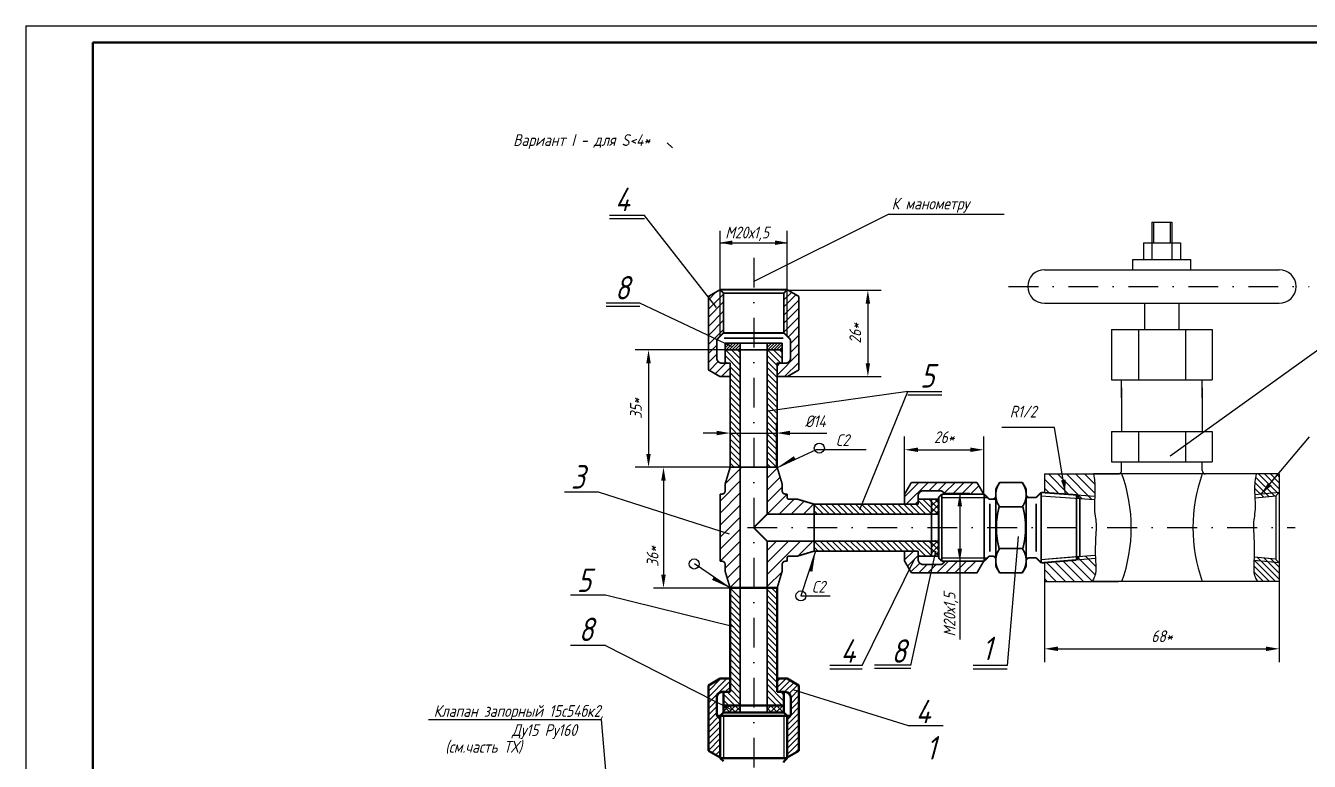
# Model space of a CAD drawing. Header units: inches. Extents: x 0 to 1949, y 0 to 841.
# Drawn here: x 0 to 382.6, y 621.8 to 841 of the extents above; entities that cross this region are included whole.
import ezdxf
from ezdxf.enums import TextEntityAlignment as Align

# ---------------------------------------------------------------- set-up
doc = ezdxf.new("R2010")
doc.units = ezdxf.units.IN
doc.header["$LTSCALE"] = 0.7
doc.header["$MEASUREMENT"] = 0
doc.linetypes.add('DASHDOT', pattern=[25.4, 12.7, -6.35, 0, -6.35])
doc.styles.add('ROMANC', font='romanc', dxfattribs={"width": 0.8, "oblique": 15, "height": 3.5})
doc.styles.get("Standard").update_dxf_attribs({"font": 'romand.shx', "width": 0.8, "oblique": 15, "height": 3.5})
doc.dimstyles.get("Standard").update_dxf_attribs({"dimtxt": 3.5, "dimasz": 4, "dimexe": 4, "dimexo": 0, "dimgap": 2, "dimtad": 1, "dimdec": 0, "dimdsep": 46, "dimtxsty": 'Standard', "dimcen": 0.09, "dimadec": 0, "dimazin": 0, "dimtfac": 1, "dimtdec": 0, "dimtmove": 0, "dimatfit": 3, "dimfxl": 0, "dimtolj": 1, "dimtzin": 0, "dimlwd": 25, "dimlwe": 25, "dimarcsym": 0})

# ---------------------------------------------------------------- blocks, each defined once
blk = doc.blocks.new('*X68')
at = {"color": 0}
for p, q in [((659.41, 734.85), (661.46, 736.89)), ((659.41, 736.65), (659.66, 736.89)), ((661.53, 734), (659.41, 736.12)), ((659.41, 733.05), (661.53, 735.17)), ((661.53, 735.79), (660.44, 736.89)), ((661.35, 732.39), (659.41, 734.32)), ((659.55, 732.39), (659.41, 732.52)), ((660.55, 732.39), (661.53, 733.38))]:
    blk.add_line(p, q, dxfattribs=at)
blk = doc.blocks.new('*D468')
at = {"color": 0, "lineweight": 25}
for p, q in [((227.2, 762.18), (254.99, 762.18)), ((250.99, 758.18), (250.99, 740.41)), ((226.95, 736.41), (254.99, 736.41))]:
    blk.add_line(p, q, dxfattribs=at)
for points in [[(250.32, 758.18), (251.65, 758.18), (250.99, 762.18)], [(250.32, 740.41), (251.65, 740.41), (250.99, 736.41)]]:
    blk.add_solid(points, dxfattribs=at)
at = {"layer": 'DEFPOINTS', "color": 0, "lineweight": 25}
for p in [(227.2, 762.18), (226.95, 736.41), (250.99, 736.41)]:
    blk.add_point(p, dxfattribs=at)
at = {"color": 0, "lineweight": 25, "insert": (247.24, 749.3), "char_height": 3.5, "attachment_point": 5, "rotation": 90}
blk.add_mtext('\\A1;26*', dxfattribs=at)
blk = doc.blocks.new('*D469')
at = {"color": 0, "lineweight": 25}
for p, q in [((208.45, 744.41), (181.62, 744.41)), ((185.62, 740.41), (185.62, 713.41)), ((209.95, 709.41), (181.62, 709.41))]:
    blk.add_line(p, q, dxfattribs=at)
for points in [[(184.95, 740.41), (186.29, 740.41), (185.62, 744.41)], [(184.95, 713.41), (186.29, 713.41), (185.62, 709.41)]]:
    blk.add_solid(points, dxfattribs=at)
at = {"layer": 'DEFPOINTS', "color": 0, "lineweight": 25}
for p in [(208.45, 744.41), (185.62, 709.41), (209.95, 709.41)]:
    blk.add_point(p, dxfattribs=at)
at = {"color": 0, "lineweight": 25, "insert": (181.87, 726.91), "char_height": 3.5, "attachment_point": 5, "rotation": 90}
blk.add_mtext('\\A1;35*', dxfattribs=at)
blk = doc.blocks.new('*D470')
at = {"color": 0, "lineweight": 25}
for p, q in [((261.95, 700.64), (261.95, 718.62)), ((285.5, 701.41), (285.5, 718.62)), ((265.95, 714.62), (281.5, 714.62))]:
    blk.add_line(p, q, dxfattribs=at)
for points in [[(265.95, 715.29), (265.95, 713.95), (261.95, 714.62)], [(281.5, 715.29), (281.5, 713.95), (285.5, 714.62)]]:
    blk.add_solid(points, dxfattribs=at)
at = {"layer": 'DEFPOINTS', "color": 0, "lineweight": 25}
for p in [(285.5, 714.62), (261.95, 700.64), (285.5, 701.41)]:
    blk.add_point(p, dxfattribs=at)
at = {"color": 0, "lineweight": 25, "insert": (273.73, 718.37), "char_height": 3.5, "attachment_point": 5}
blk.add_mtext('\\A1;26*', dxfattribs=at)
blk = doc.blocks.new('*D471')
at = {"color": 0, "lineweight": 25}
for p, q in [((303.61, 675.41), (303.61, 651.31)), ((373.61, 675.41), (373.61, 651.31)), ((307.61, 655.31), (369.61, 655.31))]:
    blk.add_line(p, q, dxfattribs=at)
for points in [[(307.61, 655.98), (307.61, 654.64), (303.61, 655.31)], [(369.61, 655.98), (369.61, 654.64), (373.61, 655.31)]]:
    blk.add_solid(points, dxfattribs=at)
at = {"layer": 'DEFPOINTS', "color": 0, "lineweight": 25}
for p in [(303.61, 675.41), (373.61, 675.41), (373.61, 655.31)]:
    blk.add_point(p, dxfattribs=at)
at = {"color": 0, "lineweight": 25, "insert": (338.61, 659.06), "char_height": 3.5, "attachment_point": 5}
blk.add_mtext('\\A1;68*', dxfattribs=at)

msp = doc.modelspace()

# ---------------------------------------------------------------- hatches: boundary and pattern name
at = {"lineweight": 25}
h = msp.add_hatch(dxfattribs=at)
h.set_pattern_fill('ANSI31', color=256, scale=5, style=0)
h.set_pattern_definition([(45, (-1462.4537, -152.5412), (-0.44194174, 0.44194174), [])])
h.paths.add_polyline_path([(212.95, 746.41), (208.45, 746.41), (208.45, 744.41), (212.95, 744.41)])
h.paths.add_polyline_path([(225.45, 746.41), (220.95, 746.41), (220.95, 744.41), (225.45, 744.41)])
at = {"linetype": 'Continuous', "lineweight": 25}
h = msp.add_hatch(dxfattribs=at)
h.set_pattern_fill('ANSI31', color=256, scale=10, style=0)
h.set_pattern_definition([(45, (-43.1092, 44.3526), (-0.8838835, 0.8838835), [])])
h.paths.add_polyline_path([(230.45, 644.41), (226.94, 646.44), (223.95, 646.44), (223.95, 642.44), (226.39, 642.44, -0.414214), (227.99, 640.84), (227.99, 635.81, -0.198912), (227.7, 635.1), (226.97, 634.37), (226.97, 622.9), (230.45, 624.91)])
h.paths.add_polyline_path([(206.24, 635.1, -0.198912), (205.95, 635.81), (205.95, 639.38), (203.45, 640.66), (203.45, 624.91), (206.97, 622.88), (206.97, 634.37)])
h.paths.add_polyline_path([(209.95, 646.44), (206.95, 646.44), (203.45, 644.42), (203.45, 640.66), (205.95, 639.38), (205.95, 640.84, -0.414214), (207.55, 642.44), (209.95, 642.44)])

# ---------------------------------------------------------------- linework, layer by layer
for p, q in [((0, 841), (0, 0)), ((0, 841), (594, 841)), ((217.07, 764.83), (257.14, 784.85)), ((257.14, 784.85), (291.64, 784.85)), ((335.61, 782.42), (341.61, 782.42)), ((335.61, 782.42), (335.61, 771.28)), ((336.11, 782.42), (336.11, 776.28)), ((341.11, 782.42), (341.11, 776.28)), ((341.61, 782.42), (341.61, 771.28)), ((333.11, 776.28), (344.11, 776.28)), ((333.11, 776.28), (333.11, 771.28)), ((344.11, 776.28), (344.11, 771.28)), ((329.94, 771.28), (347.28, 771.28)), ((329.94, 768.28), (329.94, 771.28)), ((347.28, 768.28), (347.28, 771.28)), ((303.62, 768.28), (373.59, 768.28)), ((303.62, 758.28), (373.59, 758.28)), ((333.48, 750.5), (333.48, 758.28)), ((343.74, 750.5), (343.74, 758.28)), ((206.95, 749.57), (206.95, 756.38)), ((206.95, 749.59), (206.95, 756.38)), ((206.95, 748.42), (206.95, 756.38)), ((226.95, 749.59), (226.95, 756.38)), ((226.95, 748.45), (226.95, 756.38)), ((323.61, 750.5), (353.61, 750.5)), ((323.61, 735.5), (353.61, 735.5)), ((326.61, 730.05), (326.61, 735.5)), ((350.61, 730.05), (350.61, 735.5)), ((326.61, 733.09), (326.61, 720.05)), ((350.61, 733.09), (350.61, 720.05)), ((306.62, 721.29), (290.88, 721.29)), ((309.89, 701.4), (306.62, 721.29)), ((323.61, 720.05), (353.61, 720.05)), ((368.24, 701.4), (382.58, 718.45)), ((224.05, 709.36), (235.71, 714.74)), ((235.71, 714.74), (250.48, 714.74)), ((209.95, 709.41), (216.95, 709.41)), ((209.95, 709.41), (223.95, 709.41)), ((212.95, 709.41), (212.95, 691.41)), ((223.95, 709.41), (216.95, 709.41)), ((323.61, 711.05), (353.61, 711.05)), ((326.61, 708.41), (326.61, 711.05)), ((350.61, 708.41), (350.61, 711.05)), ((303.61, 707.41), (325.61, 707.41)), ((373.61, 707.41), (318.23, 707.41)), ((273.07, 701.43), (272.07, 700.43)), ((272.07, 700.43), (272.07, 682.42)), ((272.07, 700.43), (272.07, 682.42)), ((272.07, 700.43), (272.07, 682.42)), ((272.07, 700.43), (272.07, 682.42)), ((272.07, 700.43), (272.07, 682.42)), ((272.14, 700.43), (272.14, 682.42)), ((272.14, 700.43), (272.14, 682.42)), ((272.14, 700.43), (272.14, 682.42)), ((272.14, 700.43), (272.14, 682.42)), ((272.14, 700.43), (272.14, 682.42)), ((272.14, 700.43), (272.14, 682.42)), ((272.14, 700.43), (272.14, 682.42)), ((273.07, 700.41), (285.64, 700.41)), ((274.14, 700.41), (286.64, 700.41)), ((275.14, 701.41), (285.64, 701.41)), ((287.14, 699.91), (285.64, 701.41)), ((285.64, 701.41), (285.64, 681.42)), ((286.64, 700.41), (286.64, 700.37)), ((286.64, 700.41), (286.64, 700.37)), ((289.14, 703), (289.14, 691.41)), ((298.14, 691.41), (298.14, 703)), ((298.14, 700.41), (301.14, 700.41)), ((301.14, 700.41), (302.66, 701.93)), ((301.14, 700.41), (301.14, 700.36)), ((302.51, 700.92), (318.5, 699.79)), ((302.57, 700.92), (314.04, 700.11)), ((303.6, 701.85), (318.59, 700.79)), ((313.11, 701.18), (314.04, 700.11)), ((373.61, 701.91), (366.29, 701.21)), ((372.61, 700.81), (366.41, 700.22)), ((373.61, 701.91), (372.61, 700.91)), ((372.61, 700.91), (372.61, 681.86)), ((234.95, 698.41), (234.95, 691.41)), ((287.14, 699.91), (289.14, 699.91)), ((287.31, 698.04), (287.31, 684.57)), ((314.14, 699.99), (314.14, 683.01)), ((206.95, 681.41), (206.95, 691.41)), ((234.95, 684.41), (234.95, 691.41)), ((289.14, 679.82), (289.14, 691.41)), ((298.14, 691.41), (298.14, 679.82)), ((235.33, 684.11), (231.04, 671.06)), ((273.07, 681.42), (272.07, 682.42)), ((273.07, 682.41), (286.64, 682.41)), ((274.14, 682.41), (285.64, 682.41)), ((274.15, 682.41), (286.64, 682.41)), ((275.14, 681.41), (285.64, 681.41)), ((287.14, 682.91), (285.64, 681.41)), ((286.64, 682.41), (286.64, 682.45)), ((287.14, 682.91), (289.14, 682.91)), ((289.14, 681.62), (289.14, 681.91)), ((298.14, 682.41), (301.14, 682.41)), ((298.14, 679.82), (298.14, 681.62)), ((301.14, 682.41), (302.66, 680.89)), ((302.5, 681.9), (318.7, 683.26)), ((302.55, 681.91), (314.01, 682.87)), ((303.6, 680.99), (318.82, 682.27)), ((313.1, 681.79), (314.01, 682.87)), ((373.61, 680.91), (366.06, 681.66)), ((372.61, 682.01), (366.09, 682.66)), ((373.61, 680.91), (372.61, 681.91)), ((209.95, 673.41), (199.29, 680.61)), ((209.95, 673.41), (223.95, 673.41)), ((303.61, 675.41), (325.67, 675.41)), ((373.61, 675.41), (317.85, 675.41)), ((207.96, 635.32), (207.96, 622.76)), ((225.98, 635.32), (225.98, 622.76)), ((120.05, 634.28), (171.54, 634.28))]:
    msp.add_line(p, q)
at = {"lineweight": 50}
for p, q in [((20, 836), (20, 5)), ((20, 836), (589, 836)), ((209.95, 673.44), (209.95, 642.44)), ((223.95, 673.44), (223.95, 642.44)), ((206.95, 646.44), (203.45, 644.42)), ((203.45, 644.42), (203.45, 624.91)), ((206.95, 646.44), (209.95, 646.44)), ((223.95, 646.44), (226.94, 646.44)), ((226.94, 646.44), (230.45, 644.41)), ((230.45, 644.41), (230.45, 624.91)), ((205.95, 640.84), (205.95, 635.81)), ((207.55, 642.44), (209.95, 642.44)), ((208.45, 642.44), (209.95, 642.44)), ((223.95, 642.44), (225.45, 642.44)), ((223.95, 642.44), (226.35, 642.44)), ((227.99, 640.84), (227.99, 635.81)), ((206.24, 635.1), (206.97, 634.37)), ((207.96, 636.32), (225.94, 636.32)), ((207.96, 636.32), (225.94, 636.32)), ((207.96, 636.32), (225.94, 636.32)), ((207.96, 636.32), (225.94, 636.32)), ((207.96, 636.32), (225.94, 636.32)), ((207.96, 636.32), (225.98, 636.32)), ((207.97, 638.44), (225.97, 638.44)), ((227.7, 635.1), (226.97, 634.37)), ((206.95, 622.89), (203.45, 624.91)), ((226.97, 622.9), (230.45, 624.91)), ((206.97, 622.76), (226.94, 622.76)), ((206.97, 622.76), (216.95, 622.76)), ((226.97, 622.76), (216.95, 622.76))]:
    msp.add_line(p, q, dxfattribs=at)
at = {"lineweight": 25}
for p, q in [((191.16, 806.1), (192.75, 804.61)), ((184.47, 784.4), (173.95, 784.4)), ((205.88, 756.99), (184.47, 784.4)), ((184.47, 783.4), (173.95, 783.4)), ((409.6, 761.98), (341.03, 712.72)), ((183.07, 758.33), (172.98, 758.33)), ((210.31, 745.42), (183.07, 758.33)), ((183.07, 757.33), (172.98, 757.33)), ((262.92, 731.98), (221.13, 726.11)), ((248.6, 696.78), (262.92, 731.98)), ((262.92, 731.98), (273.01, 731.98)), ((262.92, 730.98), (273.01, 730.98)), ((170.76, 701.97), (160.58, 701.97)), ((209.73, 689.47), (170.76, 701.97)), ((295.76, 688.77), (292.48, 650.29)), ((249.28, 650.29), (264.88, 682.07)), ((263.79, 650.36), (271.28, 684.37)), ((172.79, 671.28), (162.32, 671.28)), ((211.06, 661.86), (172.79, 671.28)), ((231.05, 671.09), (239.77, 671.09)), ((172.79, 656.26), (162.32, 656.26)), ((263.84, 650.43), (252.94, 650.43)), ((249.28, 650.29), (239.65, 650.29)), ((249.28, 649.29), (239.65, 649.29)), ((263.84, 649.43), (252.94, 649.43)), ((292.48, 650.29), (282.38, 650.29)), ((292.48, 649.29), (282.38, 649.29)), ((228.65, 643.23), (262.96, 632.47)), ((262.96, 632.47), (273.43, 632.47))]:
    msp.add_line(p, q, dxfattribs=at)
at = {"color": 0, "linetype": 'ByBlock'}
for p, q in [((206.95, 756.38), (206.95, 779.86)), ((226.95, 756.38), (226.95, 779.86)), ((206.95, 776.31), (226.95, 776.31)), ((206.95, 748.42), (206.95, 755.84)), ((205.95, 719.6), (201.95, 719.6)), ((209.95, 708.77), (209.95, 722.6)), ((209.95, 719.6), (223.76, 719.6)), ((223.76, 709.41), (223.76, 722.6)), ((227.76, 719.6), (231.76, 719.6)), ((231.76, 719.6), (238.79, 719.6)), ((209.95, 709.41), (187.08, 709.41)), ((190.08, 705.41), (190.08, 677.41)), ((273.75, 701.66), (281.38, 701.66)), ((278.38, 701.66), (278.38, 681.41)), ((273.97, 681.41), (281.38, 681.41)), ((278.38, 681.41), (278.38, 658.11)), ((209.95, 673.41), (187.08, 673.41))]:
    msp.add_line(p, q, dxfattribs=at)
at = {"linetype": 'DASHDOT'}
for p, q in [((216.97, 771.85), (216.97, 202.63)), ((292.9, 763.28), (382.53, 763.28)), ((215.07, 691.41), (378.33, 691.41))]:
    msp.add_line(p, q, dxfattribs=at)
at = {"color": 0}
for p, q in [((203.45, 759.32), (205.79, 761.66)), ((225.95, 759.28), (228.1, 761.43)), ((226.95, 761.98), (227.17, 762.2)), ((203.45, 756.54), (207.95, 761.04)), ((203.45, 760.03), (204.1, 760.68)), ((203.45, 754.16), (207.95, 758.66)), ((225.95, 757.19), (229.57, 760.81)), ((225.95, 754.72), (230.45, 759.22)), ((203.45, 751.39), (207.95, 755.89)), ((225.95, 752.34), (230.45, 756.84)), ((225.95, 749.64), (230.45, 754.14)), ((203.45, 748.7), (207.95, 753.2)), ((203.45, 746), (207.95, 750.5)), ((227.21, 748.2), (230.45, 751.45)), ((227.95, 746.26), (230.45, 748.76)), ((227.95, 743.56), (230.45, 746.06)), ((203.45, 743.31), (205.95, 745.81)), ((203.45, 740.61), (205.95, 743.11)), ((208.45, 742.67), (212.95, 738.17)), ((208.52, 744.41), (212.95, 739.97)), ((210.31, 744.41), (212.95, 741.77)), ((212.11, 744.41), (212.95, 743.56)), ((220.95, 742.75), (223.95, 739.75)), ((221.09, 744.41), (225.09, 740.41)), ((222.88, 744.41), (225.45, 741.84)), ((223.95, 736.87), (230.45, 743.37)), ((224.68, 744.41), (225.45, 743.64)), ((203.78, 738.25), (206.42, 740.88)), ((205.49, 737.26), (208.64, 740.41)), ((207.33, 736.41), (209.95, 739.03)), ((208.45, 740.88), (208.92, 740.41)), ((209.95, 739.38), (212.95, 736.38)), ((220.95, 740.95), (223.95, 737.95)), ((220.95, 739.15), (223.95, 736.15)), ((223.95, 739.56), (224.8, 740.41)), ((226.19, 736.41), (230.45, 740.67)), ((209.95, 737.58), (212.95, 734.58)), ((209.95, 735.79), (212.95, 732.79)), ((220.95, 737.36), (223.95, 734.36)), ((220.95, 735.56), (223.95, 732.56)), ((209.95, 733.99), (212.95, 730.99)), ((209.95, 732.19), (212.95, 729.19)), ((220.95, 733.77), (223.95, 730.77)), ((220.95, 731.97), (223.95, 728.97)), ((209.95, 730.4), (212.95, 727.4)), ((209.95, 728.6), (212.95, 725.6)), ((220.95, 730.17), (223.95, 727.17)), ((220.95, 728.38), (223.95, 725.38)), ((209.95, 726.81), (212.95, 723.81)), ((209.95, 725.01), (212.95, 722.01)), ((209.95, 723.21), (212.95, 720.21)), ((220.95, 726.58), (223.95, 723.58)), ((220.95, 724.79), (223.95, 721.79)), ((209.95, 721.42), (212.95, 718.42)), ((209.95, 719.62), (212.95, 716.62)), ((220.95, 722.99), (223.95, 719.99)), ((220.95, 721.19), (223.95, 718.19)), ((220.95, 719.4), (223.95, 716.4)), ((209.95, 717.83), (212.95, 714.83)), ((209.95, 716.03), (212.95, 713.03)), ((220.95, 717.6), (223.95, 714.6)), ((220.95, 715.81), (223.95, 712.81)), ((209.95, 714.23), (212.95, 711.23)), ((209.95, 712.44), (212.95, 709.44)), ((220.95, 714.01), (223.95, 711.01)), ((220.95, 712.21), (223.76, 709.41)), ((208.46, 704.44), (213.43, 709.41)), ((209.95, 710.64), (211.19, 709.41)), ((220.95, 710.42), (221.96, 709.41)), ((220.95, 706.15), (224.01, 709.21)), ((206.95, 699.34), (212.95, 705.34)), ((220.95, 702.56), (224.84, 706.45)), ((261.95, 700.64), (266.22, 704.91)), ((262.41, 698.41), (268.91, 704.91)), ((269.11, 702.41), (271.61, 704.91)), ((271.8, 702.41), (274.3, 704.91)), ((273.75, 701.66), (276.99, 704.91)), ((276.19, 701.41), (279.69, 704.91)), ((278.88, 701.41), (282.38, 704.91)), ((281.57, 701.41), (284.06, 703.9)), ((307.59, 701.91), (303.61, 705.89)), ((310.86, 701.34), (304.79, 707.41)), ((314.84, 700.05), (307.48, 707.41)), ((317.73, 699.85), (310.17, 707.41)), ((318.63, 701.65), (312.87, 707.41)), ((318.63, 704.34), (315.56, 707.41)), ((370.6, 700.62), (366.31, 704.91)), ((372.24, 700.77), (366.52, 706.49)), ((373.25, 701.56), (367.4, 707.41)), ((373.61, 703), (369.2, 707.41)), ((373.61, 704.8), (370.99, 707.41)), ((373.61, 706.59), (372.79, 707.41)), ((206.95, 695.75), (212.95, 701.75)), ((220.95, 698.97), (225.45, 703.47)), ((220.98, 695.41), (226.95, 701.38)), ((281.58, 701.41), (281.8, 701.63)), ((304.9, 701.91), (303.61, 703.2)), ((368.96, 700.46), (366.24, 703.18)), ((206.95, 692.15), (212.95, 698.15)), ((224.57, 695.41), (229.07, 699.91)), ((228.17, 695.41), (232.04, 699.28)), ((231.76, 695.41), (234.8, 698.45)), ((237.76, 695.41), (234.95, 698.21)), ((235.96, 695.41), (234.95, 696.42)), ((239.55, 695.41), (236.55, 698.41)), ((241.35, 695.41), (238.35, 698.41)), ((243.15, 695.41), (240.15, 698.41)), ((244.94, 695.41), (241.94, 698.41)), ((246.74, 695.41), (243.74, 698.41)), ((248.54, 695.41), (245.54, 698.41)), ((250.33, 695.41), (247.33, 698.41)), ((252.13, 695.41), (249.13, 698.41)), ((253.92, 695.41), (250.92, 698.41)), ((255.72, 695.41), (252.72, 698.41)), ((257.52, 695.41), (254.52, 698.41)), ((259.31, 695.41), (256.31, 698.41)), ((261.11, 695.41), (258.11, 698.41)), ((262.9, 695.41), (259.9, 698.41)), ((264.7, 695.41), (261.7, 698.41)), ((266.5, 695.41), (263.5, 698.41)), ((265.11, 698.41), (265.95, 699.26)), ((268.29, 695.41), (265.29, 698.41)), ((269.95, 695.54), (265.95, 699.54)), ((269.95, 697.34), (267.38, 699.91)), ((269.95, 699.14), (269.18, 699.91)), ((206.95, 688.56), (212.95, 694.56)), ((206.95, 684.97), (212.95, 690.97)), ((206.98, 681.41), (212.95, 687.38)), ((220.95, 677.42), (230.94, 687.41)), ((220.95, 684.6), (223.76, 687.41)), ((220.95, 681.01), (227.35, 687.41)), ((230.07, 682.94), (234.54, 687.41)), ((234.54, 687.41), (234.95, 687.83)), ((236.19, 684.41), (234.95, 685.64)), ((237.98, 684.41), (234.98, 687.41)), ((239.78, 684.41), (236.78, 687.41)), ((241.57, 684.41), (238.57, 687.41)), ((243.37, 684.41), (240.37, 687.41)), ((245.17, 684.41), (242.17, 687.41)), ((246.96, 684.41), (243.96, 687.41)), ((248.76, 684.41), (245.76, 687.41)), ((250.55, 684.41), (247.55, 687.41)), ((252.35, 684.41), (249.35, 687.41)), ((254.15, 684.41), (251.15, 687.41)), ((255.94, 684.41), (252.94, 687.41)), ((257.74, 684.41), (254.74, 687.41)), ((259.54, 684.41), (256.54, 687.41)), ((261.33, 684.41), (258.33, 687.41)), ((263.13, 684.41), (260.13, 687.41)), ((264.92, 684.41), (261.92, 687.41)), ((268.22, 682.91), (263.72, 687.41)), ((269.95, 682.97), (265.52, 687.41)), ((269.95, 684.77), (267.31, 687.41)), ((269.95, 686.56), (269.11, 687.41)), ((208.45, 679.29), (212.95, 683.79)), ((261.95, 681.79), (264.58, 684.41)), ((262.81, 679.94), (265.95, 683.09)), ((266.42, 682.91), (265.95, 683.38)), ((271.55, 677.91), (275.05, 681.41)), ((274.24, 677.91), (277.74, 681.41)), ((276.93, 677.91), (280.43, 681.41)), ((279.63, 677.91), (283.13, 681.41)), ((315.23, 675.41), (309.18, 681.46)), ((317.88, 675.46), (311.67, 681.67)), ((318.72, 677.31), (313.23, 682.8)), ((318.89, 679.83), (315.71, 683.01)), ((372.46, 675.41), (366.05, 681.82)), ((373.61, 676.06), (367.1, 682.56)), ((373.61, 677.86), (369.1, 682.36)), ((373.61, 679.65), (371.09, 682.17)), ((209.08, 676.32), (212.95, 680.19)), ((220.95, 673.83), (225.42, 678.29)), ((263.79, 678.24), (266.43, 680.87)), ((266.16, 677.91), (268.66, 680.41)), ((268.85, 677.91), (271.35, 680.41)), ((307.15, 675.41), (303.61, 678.95)), ((309.84, 675.41), (304.34, 680.91)), ((312.54, 675.41), (307.04, 680.91)), ((370.67, 675.41), (366.01, 680.07)), ((368.87, 675.41), (366.01, 678.27)), ((209.91, 673.56), (212.95, 676.6)), ((220.54, 673.41), (220.95, 673.83)), ((304.46, 675.41), (303.61, 676.26)), ((367.07, 675.41), (367, 675.48))]:
    msp.add_line(p, q, dxfattribs=at)
at = {"linetype": 'Continuous'}
for p, q in [((323.61, 750.5), (323.61, 735.5)), ((331.61, 750.5), (331.61, 735.5)), ((345.61, 750.5), (345.61, 735.5)), ((353.61, 750.5), (353.61, 735.5)), ((323.61, 720.05), (323.61, 711.05)), ((331.61, 720.05), (331.61, 711.05)), ((345.61, 720.05), (345.61, 711.05)), ((353.61, 720.05), (353.61, 711.05)), ((303.61, 707.41), (303.61, 701.91)), ((373.61, 707.41), (373.61, 675.41)), ((373.61, 707.41), (373.61, 675.41)), ((273.07, 701.43), (273.07, 681.41)), ((298.14, 703), (298.14, 691.41)), ((313.14, 701.17), (313.14, 691.41)), ((313.14, 701.14), (313.14, 681.79)), ((298.14, 679.82), (298.14, 691.41)), ((313.14, 681.79), (313.14, 691.41)), ((303.61, 680.91), (303.61, 675.41))]:
    msp.add_line(p, q, dxfattribs=at)
at = {"linetype": 'Continuous', "lineweight": 50}
for p, q in [((209.95, 673.44), (223.95, 673.44)), ((207.97, 642.44), (207.97, 636.32)), ((225.97, 642.44), (225.97, 636.32)), ((206.97, 635.32), (207.96, 636.32)), ((206.97, 635.32), (226.95, 635.32)), ((206.97, 635.32), (216.94, 635.32)), ((226.97, 635.32), (216.96, 635.32)), ((226.97, 635.32), (225.98, 636.32)), ((206.97, 622.76), (207.92, 621.78)), ((226.97, 622.76), (226.02, 621.83))]:
    msp.add_line(p, q, dxfattribs=at)
at = {"linetype": 'Continuous', "lineweight": 25}
for p, q in [((212.95, 670.41), (209.95, 673.41)), ((211.95, 673.18), (211.69, 673.44)), ((223.95, 671.79), (222.29, 673.44)), ((212.95, 668.64), (209.95, 671.64)), ((212.95, 666.87), (209.95, 669.88)), ((223.95, 670.02), (220.95, 673.01)), ((223.95, 668.25), (220.95, 671.24)), ((223.95, 666.48), (220.95, 669.48)), ((212.95, 665.1), (209.95, 668.11)), ((212.95, 663.33), (209.95, 666.34)), ((223.95, 664.72), (220.95, 667.71)), ((223.95, 662.95), (220.95, 665.94)), ((212.95, 661.57), (209.95, 664.57)), ((212.95, 659.8), (209.95, 662.81)), ((223.95, 661.18), (220.95, 664.17)), ((223.95, 659.41), (220.95, 662.41)), ((212.95, 658.03), (209.95, 661.04)), ((212.95, 656.26), (209.95, 659.27)), ((223.95, 657.64), (220.95, 660.64)), ((223.95, 655.88), (220.95, 658.87)), ((172.79, 656.26), (210.42, 637.11)), ((212.95, 654.5), (209.95, 657.5)), ((212.95, 652.73), (209.95, 655.73)), ((223.95, 654.11), (220.95, 657.1)), ((223.95, 652.34), (220.95, 655.33)), ((212.95, 650.96), (209.95, 653.97)), ((212.95, 649.19), (209.95, 652.2)), ((212.95, 647.43), (209.95, 650.43)), ((223.95, 650.57), (220.95, 653.57)), ((223.95, 648.81), (220.95, 651.8)), ((212.95, 645.66), (209.95, 648.66)), ((212.95, 643.89), (209.95, 646.9)), ((223.95, 647.04), (220.95, 650.03)), ((223.95, 645.27), (220.95, 648.26)), ((212.95, 642.12), (209.95, 645.13)), ((212.95, 640.35), (209.95, 643.36)), ((223.95, 643.5), (220.95, 646.5)), ((225.97, 639.71), (220.95, 644.73)), ((225.47, 638.44), (220.95, 642.96)), ((211.33, 638.44), (207.97, 641.8)), ((209.56, 638.44), (207.97, 640.03)), ((212.95, 638.59), (209.1, 642.44)), ((223.71, 638.44), (220.95, 641.19)), ((225.97, 641.48), (225.01, 642.44)), ((206.41, 635.55), (207.2, 635.55)), ((209.8, 638.44), (207.97, 636.61)), ((208.03, 638.44), (207.97, 638.38)), ((209.91, 636.32), (207.97, 638.27)), ((208.15, 636.32), (207.97, 636.5)), ((211.57, 638.44), (209.45, 636.32)), ((211.68, 636.32), (209.56, 638.44)), ((212.95, 638.06), (211.22, 636.32)), ((212.95, 636.82), (211.33, 638.44)), ((222.17, 638.44), (220.95, 637.22)), ((222.29, 636.32), (220.95, 637.66)), ((223.94, 638.44), (221.95, 636.45)), ((224.06, 636.32), (221.95, 638.43)), ((225.71, 638.44), (223.59, 636.32)), ((225.82, 636.32), (223.71, 638.44)), ((225.97, 636.93), (225.36, 636.32)), ((225.97, 637.94), (225.47, 638.44)), ((226.74, 635.55), (227.52, 635.55)), ((171.54, 634.28), (177.03, 567.15))]:
    msp.add_line(p, q, dxfattribs=at)
at = {"color": 3, "linetype": 'Continuous', "lineweight": 50}
for p, q in [((206.97, 635.32), (206.97, 622.76)), ((226.97, 635.32), (226.97, 622.76))]:
    msp.add_line(p, q, dxfattribs=at)
at = {"const_width": 0.5}
for points in [[(207.1, 762.41), (203.45, 760.3)], [(206.95, 762.33), (226.95, 762.33)], [(206.95, 762.33), (207.95, 761.33)], [(207.95, 761.33), (225.95, 761.33)], [(207.95, 749.42), (207.95, 761.33)], [(226.95, 762.33), (225.95, 761.33)], [(225.95, 749.42), (225.95, 761.33)], [(226.8, 762.41), (230.45, 760.3)], [(203.45, 738.44), (203.45, 760.3)], [(230.45, 738.43), (230.45, 760.3)], [(205.95, 742.01), (205.95, 747.04)], [(206.25, 747.71), (207.95, 749.42)], [(207.95, 749.42), (225.99, 749.42)], [(208.07, 747.86), (225.79, 747.86)], [(225.45, 746.41), (208.45, 746.41)], [(208.45, 740.41), (208.45, 746.41)], [(212.95, 709.41), (212.95, 746.41)], [(220.95, 709.41), (220.95, 746.41)], [(225.45, 740.41), (225.45, 746.41)], [(227.66, 747.75), (225.95, 749.45)], [(227.95, 742.01), (227.95, 747.04)], [(225.45, 744.41), (208.45, 744.41)], [(206.96, 736.41), (203.45, 738.44)], [(209.95, 740.41), (207.55, 740.41)], [(209.95, 740.41), (208.45, 740.41)], [(209.95, 709.41), (209.95, 740.53)], [(223.95, 709.41), (223.95, 740.53)], [(226.35, 740.41), (223.95, 740.41)], [(225.45, 740.41), (223.95, 740.41)], [(226.95, 736.41), (230.45, 738.43)], [(209.95, 736.41), (206.96, 736.41)], [(226.95, 736.41), (223.95, 736.41)], [(209.95, 709.41), (208.45, 704.41)], [(209.95, 709.41), (223.95, 709.41)], [(209.95, 709.41), (223.95, 709.41)], [(209.95, 709.41), (223.95, 709.41)], [(209.95, 709.41), (223.95, 709.41)], [(209.95, 709.41), (223.95, 709.41)], [(223.95, 709.41), (209.95, 709.41)], [(212.95, 636.32), (212.95, 709.41)], [(220.95, 709.41), (220.95, 695.41)], [(223.95, 709.41), (225.45, 704.41)], [(208.45, 704.41), (208.45, 702.41)], [(225.45, 704.41), (225.45, 702.41)], [(261.95, 701.41), (263.97, 704.91)], [(263.97, 704.91), (283.48, 704.91)], [(285.59, 701.26), (283.48, 704.91)], [(289.14, 703), (290.24, 704.91)], [(290.24, 704.91), (297.04, 704.91)], [(298.14, 703), (297.04, 704.91)], [(206.95, 701.41), (206.95, 681.41)], [(206.95, 701.41), (207.45, 701.41)], [(226.45, 701.41), (226.95, 701.41)], [(226.95, 701.41), (226.95, 700.41)], [(227.45, 699.91), (229.95, 699.91)], [(234.95, 698.41), (229.95, 699.91)], [(261.95, 701.41), (261.95, 698.41)], [(265.95, 700.81), (265.95, 698.41)], [(265.95, 699.91), (272.07, 699.91)], [(265.95, 699.91), (265.95, 698.41)], [(267.55, 702.41), (272.58, 702.41)], [(269.95, 699.91), (269.95, 682.91)], [(273.05, 701.41), (272.07, 700.43)], [(272.07, 700.43), (272.07, 682.42)], [(273.07, 701.41), (285.64, 701.41)], [(273.29, 702.12), (274, 701.41)], [(286.99, 700.05), (285.64, 701.41)], [(285.64, 701.41), (285.64, 691.41)], [(287.34, 699.91), (288.14, 699.91)], [(289.14, 691.41), (289.14, 703)], [(298.14, 703), (298.14, 691.41)], [(299.14, 700.41), (300.93, 700.41)], [(301.28, 700.55), (302.64, 701.91)], [(302.64, 701.92), (313.14, 701.17)], [(302.64, 701.91), (302.64, 691.41)], [(313.11, 701.18), (314.14, 699.99)], [(313.14, 701.17), (313.14, 691.42)], [(314.14, 699.99), (314.14, 683.01)], [(234.95, 698.41), (234.95, 684.41)], [(234.95, 698.41), (266.07, 698.41)], [(234.95, 698.41), (234.95, 684.41)], [(287.31, 698.53), (287.31, 691.41)], [(290.09, 697.59), (297.19, 697.59)], [(301.14, 698.53), (301.14, 691.41)], [(220.95, 695.41), (216.95, 691.41)], [(220.95, 695.41), (234.95, 695.41)], [(234.95, 695.41), (272.07, 695.41)], [(216.95, 691.41), (220.95, 687.41)], [(285.64, 681.41), (285.64, 691.41)], [(287.31, 684.29), (287.31, 691.41)], [(289.14, 691.41), (289.14, 679.82)], [(298.14, 679.82), (298.14, 691.41)], [(301.14, 684.29), (301.14, 691.41)], [(302.64, 680.91), (302.64, 691.41)], [(313.14, 681.79), (313.14, 691.4)], [(220.95, 636.32), (220.95, 687.41)], [(220.95, 687.41), (234.95, 687.41)], [(234.95, 687.41), (272.07, 687.41)], [(290.09, 685.22), (297.19, 685.22)], [(206.95, 681.41), (207.45, 681.41)], [(226.45, 681.41), (226.95, 681.41)], [(226.95, 681.41), (226.95, 682.41)], [(227.45, 682.91), (229.95, 682.91)], [(234.95, 684.41), (229.95, 682.91)], [(234.95, 684.41), (266.07, 684.41)], [(261.95, 684.41), (261.95, 681.42)], [(261.95, 681.42), (263.98, 677.91)], [(265.95, 684.41), (265.95, 682.91)], [(265.95, 684.41), (265.95, 682.01)], [(265.95, 682.91), (272.07, 682.91)], [(273.07, 681.42), (272.07, 682.42)], [(273.05, 681.41), (272.07, 682.39)], [(273.07, 681.41), (285.64, 681.41)], [(273.26, 680.7), (273.97, 681.41)], [(275.12, 681.41), (285.64, 681.41)], [(285.59, 681.56), (283.48, 677.91)], [(286.99, 682.76), (285.64, 681.41)], [(286.99, 682.76), (285.64, 681.41)], [(287.34, 682.91), (288.14, 682.91)], [(287.34, 682.91), (288.14, 682.91)], [(289.14, 679.82), (289.14, 681.91)], [(298.14, 681.62), (298.14, 679.82)], [(299.14, 682.41), (300.93, 682.41)], [(299.14, 682.41), (300.93, 682.41)], [(301.28, 682.26), (302.64, 680.91)], [(301.28, 682.26), (302.64, 680.91)], [(302.64, 680.91), (313.14, 681.79)], [(313.1, 681.79), (314.14, 683.01)], [(313.1, 681.79), (314.01, 682.87)], [(208.45, 678.41), (208.45, 680.41)], [(209.95, 673.41), (208.45, 678.41)], [(223.95, 673.41), (225.45, 678.41)], [(225.45, 678.41), (225.45, 680.41)], [(263.98, 677.91), (283.64, 677.91)], [(267.55, 680.41), (272.58, 680.41)], [(289.14, 679.82), (290.24, 677.91)], [(289.14, 679.82), (290.24, 677.91)], [(290.24, 677.91), (297.04, 677.91)], [(290.24, 677.91), (297.04, 677.91)], [(298.14, 679.82), (297.04, 677.91)], [(298.14, 679.82), (297.04, 677.91)], [(209.95, 673.41), (223.95, 673.41)]]:
    msp.add_lwpolyline(points, dxfattribs=at)
for points in [[(205.95, 747.04, -0.198912), (206.25, 747.75, -0.198912)], [(227.66, 747.75, -0.198912), (227.95, 747.04, -0.198912)], [(207.55, 740.41, -0.414214), (205.95, 742.01, -0.414214)], [(227.95, 742.01, -0.414214), (226.35, 740.41, -0.414214)], [(290.38, 704.91, 0.337742), (290.3, 697.59, 0.337742)], [(296.98, 697.59, 0.337742), (296.89, 704.91, 0.337742)], [(207.45, 701.41, 0.414214), (208.45, 702.41, 0.414214)], [(225.45, 702.41, 0.414214), (226.45, 701.41, 0.414214)], [(226.95, 700.41, 0.414214), (227.45, 699.91, 0.414214)], [(267.55, 702.41, 0.414214), (265.95, 700.81, 0.414214)], [(273.29, 702.12, 0.198912), (272.58, 702.41, 0.198912)], [(286.99, 700.05, 0.198912), (287.34, 699.91, 0.198912)], [(288.14, 699.91, 0.414214), (289.14, 700.91, 0.414214)], [(298.14, 701.41, 0.414214), (299.14, 700.41, 0.414214)], [(300.93, 700.41, 0.198912), (301.28, 700.55, 0.198912)], [(290.09, 697.59, 0.065251), (289.28, 691.41, 0.065251)], [(298, 691.41, 0.065251), (297.19, 697.59, 0.065251)], [(290.09, 685.22, -0.065251), (289.28, 691.41, -0.065251)], [(298, 691.41, -0.065251), (297.19, 685.22, -0.065251)], [(290.38, 677.91, -0.337742), (290.3, 685.22, -0.337742)], [(296.98, 685.22, -0.337742), (296.89, 677.91, -0.337742)], [(208.45, 680.41, 0.414214), (207.45, 681.41, 0.414214)], [(226.45, 681.41, 0.414214), (225.45, 680.41, 0.414214)], [(227.45, 682.91, 0.414214), (226.95, 682.41, 0.414214)], [(265.95, 682.01, 0.414214), (267.55, 680.41, 0.414214)], [(272.58, 680.41, 0.198912), (273.29, 680.7, 0.198912)], [(286.99, 682.76, -0.198912), (287.34, 682.91, -0.198912)], [(287.34, 682.91, 0.198912), (286.99, 682.76, 0.198912)], [(288.14, 682.91, -0.414214), (289.14, 681.91, -0.414214)], [(289.14, 681.91, 0.414214), (288.14, 682.91, 0.414214)], [(298.14, 681.41, -0.414214), (299.14, 682.41, -0.414214)], [(299.14, 682.41, 0.414214), (298.14, 681.41, 0.414214)], [(300.93, 682.41, -0.198912), (301.28, 682.26, -0.198912)], [(301.28, 682.26, 0.198912), (300.93, 682.41, 0.198912)]]:
    msp.add_lwpolyline(points, format="xyb", dxfattribs=at)
for points, format in [([(224.05, 709.36, 0, 1, 0), (229.18, 712.27, 1, 1, 0)], "xyseb"), ([(318.23, 707.41, -0.010158), (318.55, 705.17, -0.030036), (318.65, 703.56, -0.013798), (318.54, 699.21, 0.026226), (318.53, 696.92, 0.02831), (318.82, 694.21, -0.037565), (319.01, 692.17, -0.018986), (318.96, 690.16, 0.008915), (318.77, 685.89, 0.019358), (318.81, 682.49, -0.01613), (318.89, 678.42, -0.103314), (318.51, 676.74, -0.018147), (317.85, 675.41)], "xyb"), ([(366.66, 707.41, 0.010158), (366.34, 705.17, 0.030036), (366.24, 703.56, 0.013798), (366.36, 699.21, -0.026226), (366.36, 696.92, -0.02831), (366.07, 694.21, 0.037565), (365.89, 692.17, 0.018986), (365.94, 690.16, -0.008915), (366.13, 685.89, -0.019358), (366.08, 682.49, 0.01613), (366.01, 678.42, 0.103314), (366.38, 676.74, 0.018147), (367.04, 675.41)], "xyb"), ([(235.33, 684.11, 0, 1, 0), (233.96, 678.38, 1, 1, 0)], "xyseb"), ([(209.95, 673.41, 0, 1, 0), (204.81, 676.29, 1, 1, 0)], "xyseb")]:
    msp.add_lwpolyline(points, format=format)
at = {"linetype": 'Continuous', "const_width": 0.5}
for points in [[(273.07, 701.41), (273.07, 691.42)], [(273.07, 681.41), (273.07, 691.4)]]:
    msp.add_lwpolyline(points, dxfattribs=at)
for centre in [(236.52, 715.12), (199.24, 680.59), (231.04, 671.06)]:
    msp.add_circle(centre, 1.5)
for centre, radius, start, end in [((303.62, 763.28), 5, 90, 270), ((373.59, 763.28), 5, 270, 90), ((325.61, 708.41), 1, 270, 0), ((351.61, 708.41), 1, 180, 270), ((282.1, 691.41), 47.39, 340.267, 19.733), ((395.24, 691.41), 47.39, 160.267, 199.733), ((292.14, 681.62), 6.03, 321.9873, 0)]:
    msp.add_arc(centre, radius, start, end)
at = {"lineweight": 50}
for centre, radius, start, end in [((207.55, 640.84), 1.6, 90, 180), ((226.39, 640.84), 1.6, 0, 90), ((206.95, 635.81), 1, 180, 225), ((226.99, 635.81), 1, 315, 0), ((226.99, 635.81), 1, 315, 0)]:
    msp.add_arc(centre, radius, start, end, dxfattribs=at)
at = {"linetype": 'Continuous', "lineweight": 50}
msp.add_arc((226.37, 621.47), 0.5, 135, 180, dxfattribs=at)
at = {"color": 0, "linetype": 'ByBlock'}
for points in [[(210.62, 776.98), (210.62, 775.65), (206.62, 776.31)], [(223.29, 776.98), (223.29, 775.65), (227.29, 776.31)], [(205.95, 720.27), (205.95, 718.94), (209.95, 719.6)], [(227.76, 720.27), (227.76, 718.94), (223.76, 719.6)], [(189.41, 705.41), (190.74, 705.41), (190.08, 709.41)], [(277.72, 697.8), (279.05, 697.8), (278.38, 701.8)], [(277.72, 685.18), (279.05, 685.18), (278.38, 681.18)], [(189.41, 677.41), (190.74, 677.41), (190.08, 673.41)]]:
    msp.add_solid(points, dxfattribs=at)
for points in [[(309.89, 705.74), (308.57, 705.52), (309.88, 701.68)], [(371.29, 703.98), (370.27, 704.84), (368.2, 701.35)]]:
    msp.add_solid(points)
at = {"layer": 'DEFPOINTS', "color": 0, "linetype": 'ByBlock'}
for p in [(338.61, 782.42), (226.95, 768.88), (206.95, 762.33), (216.95, 762.33), (226.95, 762.33), (298.62, 763.28), (378.59, 763.28), (206.95, 752.84), (206.95, 748.42), (227.21, 748.2), (223.76, 719.6), (209.95, 709.41), (209.95, 709.41), (209.95, 709.41), (209.95, 709.41), (209.95, 709.41), (209.95, 708.77), (212.95, 709.41), (212.95, 709.41), (220.95, 709.41), (220.95, 709.41), (223.76, 709.41), (223.95, 709.41), (223.95, 709.41), (223.95, 709.41), (223.95, 709.41), (208.46, 704.44), (208.46, 704.44), (225.45, 704.41), (225.81, 701.64), (226.95, 701.38), (227.45, 700.41), (272.07, 700.43), (272.07, 700.43), (273.75, 701.66), (289.14, 700.56), (298.14, 700.56), (313.04, 700.18), (314.04, 700.11), (314.04, 700.11), (227.14, 700.02), (229.95, 699.91), (234.95, 698.41), (234.95, 695.41), (206.95, 691.41), (272.87, 691.41), (272.87, 691.41), (234.95, 687.41), (272.07, 686.61), (272.87, 687.41), (225.66, 681.02), (226.95, 681.41), (230.07, 682.94), (234.95, 684.41), (272.07, 682.39), (272.07, 682.39), (272.08, 682.41), (273.97, 681.41), (278.38, 681.41), (289.14, 682.25), (298.14, 682.25), (313.02, 682.78), (314.01, 682.87), (314.01, 682.87), (208.45, 678.41), (226.45, 680.41), (190.08, 673.41), (209.95, 673.41), (227.71, 673.41), (303.61, 675.41), (373.61, 675.41)]:
    msp.add_point(p, dxfattribs=at)
at = {"layer": 'DEFPOINTS', "color": 0, "linetype": 'ByBlock', "lineweight": 50}
for p in [(207.93, 636.32), (207.93, 636.32), (221.74, 636.32), (206.69, 634.65), (227.25, 634.65)]:
    msp.add_point(p, dxfattribs=at)

# ---------------------------------------------------------------- block references
for p in [(-389.46, -36.98), (-389.46, -49.21)]:
    msp.add_blockref('*X68', p)

# ---------------------------------------------------------------- texts
at = {"color": 0, "linetype": 'ByBlock', "style": 'ROMANC', "oblique": 15, "width": 0.8}
msp.add_text('%%C14', height=3.5, dxfattribs=at).set_placement((235.32, 723.1), align=Align.MIDDLE_CENTER)
msp.add_text('36*', height=3.5, rotation=90, dxfattribs=at).set_placement((186.84, 682.82), align=Align.MIDDLE_CENTER)
at = {"lineweight": 25, "char_height": 3.5, "attachment_point": 1}
for s, insert, width in [('Вариант I - для S<4*', (145.29, 808.66), 62.4197), ('К манометру', (258.08, 789.73), 44.6012), ('М20х1,5', (208.47, 781.11), 35.6639), ('R1/2', (293.28, 727.73), 32.719), ('С2', (241.47, 719.25), 15.4142), ('С2', (234.31, 675.55), 15.4142), ('Клапан запорный 15с54бк2,', (121.6, 638.53), 52.8579), ('Ду15 Ру160', (144.91, 632.84), 41.1648), ('(см.часть ТХ)', (125.03, 627.85), 43.7185)]:
    msp.add_mtext(s, dxfattribs=dict(at, insert=insert, width=width))
at = {"lineweight": 35, "char_height": 7, "width": 25.8231, "attachment_point": 1}
for s, insert in [('4', (175.6, 792.72)), ('8', (175.6, 766.41)), ('5', (266.56, 740.17)), ('3', (162.52, 710.04)), ('5', (164.26, 679.24)), ('8', (164.81, 664.6)), ('4', (242.84, 658.14)), ('8', (258, 658.14)), ('1', (285.04, 658.92)), ('4', (265.23, 640.1)), ('1', (268.35, 629.3))]:
    msp.add_mtext(s, dxfattribs=dict(at, insert=insert))
at = {"lineweight": 25, "insert": (273.59, 658.94), "char_height": 3.5, "width": 34.3225, "attachment_point": 1, "rotation": 90}
msp.add_mtext('М20х1,5', dxfattribs=at)

# ---------------------------------------------------------------- dimensions: what is measured, and where the dimension line sits
at = {"lineweight": 25}
for base, p1, p2, text, picture, middle in [((250.99, 736.41), (227.2, 762.18), (226.95, 736.41), '26*', '*D468', (247.24, 749.3)), ((185.62, 709.41), (208.45, 744.41), (209.95, 709.41), '35*', '*D469', (181.87, 726.91))]:
    dim = msp.add_linear_dim(base=base, p1=p1, p2=p2, angle=90, text=text, dimstyle='Standard', dxfattribs=at)
    dim.commit()
    dim.dimension.update_dxf_attribs({"geometry": picture, "text_midpoint": middle})
for base, p1, p2, text, picture, middle in [((285.5, 714.62), (261.95, 700.64), (285.5, 701.41), '26*', '*D470', (273.73, 718.37)), ((373.61, 655.31), (303.61, 675.41), (373.61, 675.41), '68*', '*D471', (338.61, 659.06))]:
    dim = msp.add_linear_dim(base=base, p1=p1, p2=p2, text=text, dimstyle='Standard', dxfattribs=at)
    dim.commit()
    dim.dimension.update_dxf_attribs({"geometry": picture, "text_midpoint": middle})

doc.saveas('drawing.dxf')
